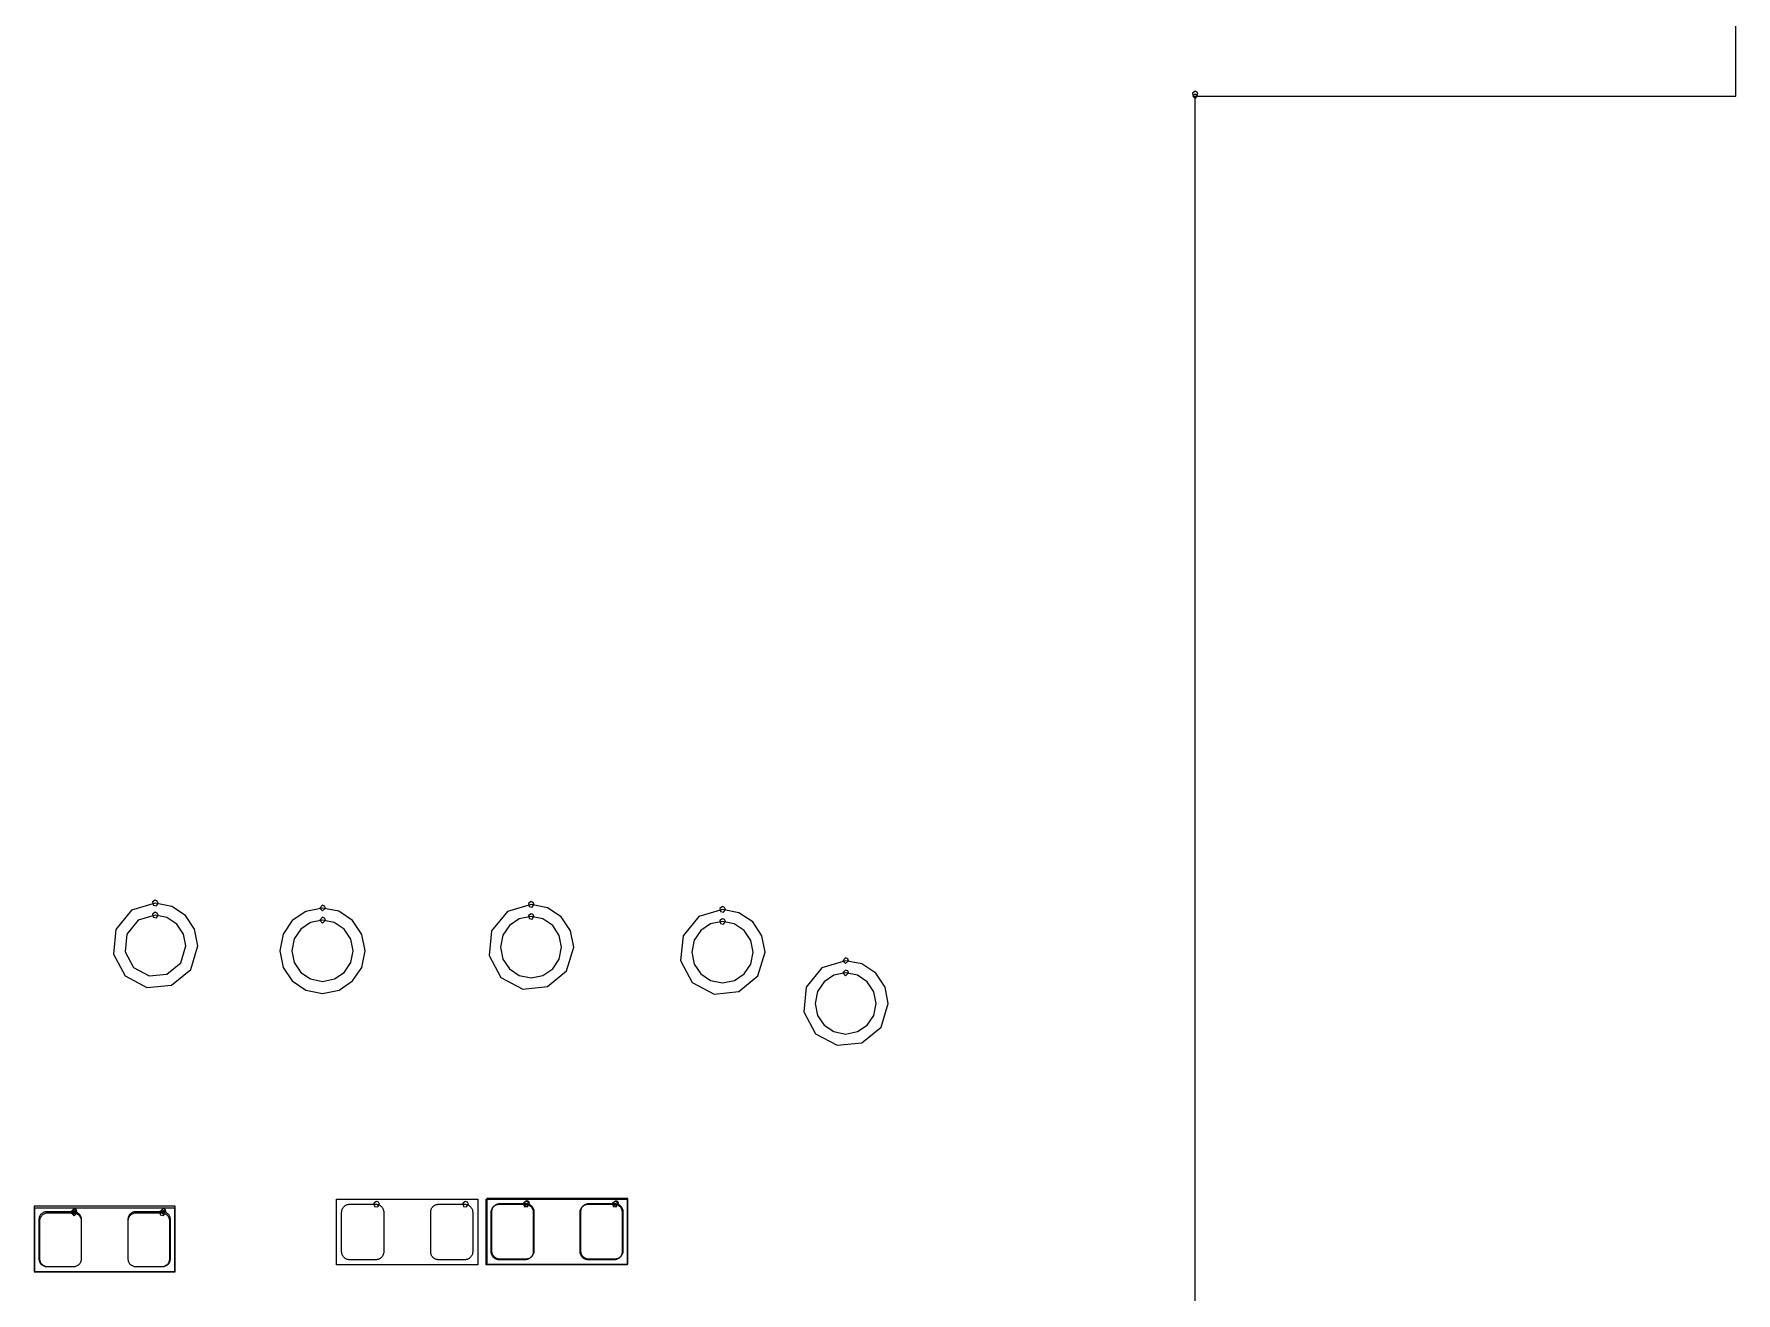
# Model space of a CAD drawing. Extents: x 114 to 258, y 8 to 198.
# Drawn here: x 196.8 to 256.5, y 57.8 to 102 of the extents above; entities that cross this region are included whole.
import ezdxf

# ---------------------------------------------------------------- set-up
doc = ezdxf.new("R2010")
doc.units = 0

msp = doc.modelspace()

# ---------------------------------------------------------------- linework, layer by layer
at = {"layer": 'Layer 1', "color": 7}
for points in [[(256.54762, 99.8091), (256.54762, 187.80994)], [(237.551214, 99.981236), (237.458826, 99.919504), (237.480503, 99.810525), (237.589482, 99.788848), (237.651214, 99.881236), (237.621925, 99.951947), (237.551214, 99.981236), (237.551214, 99.981236)], [(237.55096, 99.88276), (237.47476, 99.80656)], [(237.6043, 99.8599), (237.55096, 99.88276)], [(237.62462, 99.80656), (237.6043, 99.8599)], [(237.47476, 99.80656), (237.55096, 99.7329)], [(237.54842, 99.8091), (256.54762, 99.8091)], [(237.54842, 47.30984), (237.54842, 99.8091)], [(237.55096, 99.7329), (237.62462, 99.80656)], [(237.54842, 47.30984), (237.54842, 85.30824)], [(200.19264, 71.22902), (199.63892, 70.55592)], [(201.02576, 71.48302), (200.19264, 71.22902)], [(201.026268, 71.581242), (200.93388, 71.51951), (200.955557, 71.410531), (201.064536, 71.388854), (201.126268, 71.481242), (201.096979, 71.551953), (201.026268, 71.581242), (201.026268, 71.581242)], [(201.026268, 71.1563), (200.93388, 71.094568), (200.955557, 70.985589), (201.064536, 70.963912), (201.126268, 71.0563), (201.096979, 71.127011), (201.026268, 71.1563), (201.026268, 71.1563)], [(201.60996, 71.36364), (201.02576, 71.48302)], [(202.08494, 71.0436), (201.60996, 71.36364)], [(206.31658, 71.19092), (205.83906, 70.86834)], [(206.90078, 71.30776), (206.31658, 71.19092)], [(206.901288, 71.406236), (206.801288, 71.306236), (206.901288, 71.206236), (207.001288, 71.306236), (206.971999, 71.376947), (206.901288, 71.406236), (206.901288, 71.406236)], [(207.47482, 71.19346), (206.90078, 71.30776)], [(207.95996, 70.86834), (207.47482, 71.19346)], [(213.39302, 71.18076), (212.8393, 70.50766)], [(214.22614, 71.43222), (213.39302, 71.18076)], [(214.226394, 71.531204), (214.134006, 71.469472), (214.155683, 71.360493), (214.264662, 71.338816), (214.326394, 71.431204), (214.297105, 71.501915), (214.226394, 71.531204), (214.226394, 71.531204)], [(214.80018, 71.31792), (214.22614, 71.43222)], [(215.28532, 70.9928), (214.80018, 71.31792)], [(220.94952, 71.25696), (220.1164, 71.0055)], [(220.951298, 71.356198), (220.85891, 71.294466), (220.880587, 71.185487), (220.989566, 71.16381), (221.051298, 71.256198), (221.022009, 71.326909), (220.951298, 71.356198), (220.951298, 71.356198)], [(221.52356, 71.14266), (220.94952, 71.25696)], [(222.01124, 70.81754), (221.52356, 71.14266)], [(199.63892, 70.55592), (199.5551, 69.68978)], [(200.42886, 70.87596), (200.03262, 70.39336)], [(201.02576, 71.05884), (200.42886, 70.87596)], [(201.43724, 70.97502), (201.02576, 71.05884)], [(201.78522, 70.74388), (201.43724, 70.97502)], [(202.0189, 70.39336), (201.78522, 70.74388)], [(202.40752, 70.56608), (202.08494, 71.0436)], [(202.52436, 69.98188), (202.40752, 70.56608)], [(205.83906, 70.86834), (205.51902, 70.39082)], [(206.13878, 70.56862), (205.91018, 70.22572)], [(206.48168, 70.79722), (206.13878, 70.56862)], [(206.90078, 70.88358), (206.48168, 70.79722)], [(206.901288, 70.981294), (206.801288, 70.881294), (206.901288, 70.781294), (207.001288, 70.881294), (206.971999, 70.952005), (206.901288, 70.981294), (206.901288, 70.981294)], [(207.31226, 70.79976), (206.90078, 70.88358)], [(207.66024, 70.56862), (207.31226, 70.79976)], [(207.89392, 70.2181), (207.66024, 70.56862)], [(208.28508, 70.38066), (207.95996, 70.86834)], [(213.46414, 70.69308), (213.23554, 70.35018)], [(213.80704, 70.92422), (213.46414, 70.69308)], [(214.22614, 71.00804), (213.80704, 70.92422)], [(214.226394, 71.106262), (214.134006, 71.04453), (214.155683, 70.935551), (214.264662, 70.913874), (214.326394, 71.006262), (214.297105, 71.076973), (214.226394, 71.106262), (214.226394, 71.106262)], [(214.63762, 70.92676), (214.22614, 71.00804)], [(214.9856, 70.69308), (214.63762, 70.92676)], [(215.21928, 70.3451), (214.9856, 70.69308)], [(215.61044, 70.50766), (215.28532, 70.9928)], [(220.1164, 71.0055), (219.56522, 70.3324)], [(220.53042, 70.74896), (220.19006, 70.51782)], [(220.94952, 70.83278), (220.53042, 70.74896)], [(220.951298, 70.931256), (220.85891, 70.869524), (220.880587, 70.760545), (220.989566, 70.738868), (221.051298, 70.831256), (221.022009, 70.901967), (220.951298, 70.931256), (220.951298, 70.931256)], [(221.361, 70.7515), (220.94952, 70.83278)], [(221.70898, 70.51782), (221.361, 70.7515)], [(222.33636, 70.3324), (222.01124, 70.81754)], [(200.03262, 70.39336), (199.97166, 69.7736)], [(201.91984, 69.38498), (202.10018, 69.98188)], [(202.10018, 69.98188), (202.0189, 70.39336)], [(202.2729, 69.14876), (202.52436, 69.98188)], [(205.51902, 70.39082), (205.39964, 69.80662)], [(205.91018, 70.22572), (205.82382, 69.80662)], [(207.9752, 69.80662), (207.89392, 70.2181)], [(208.39938, 69.80662), (208.28508, 70.38066)], [(212.8393, 70.50766), (212.75294, 69.63898)], [(213.23554, 70.35018), (213.14918, 69.93362)], [(215.30056, 69.93362), (215.21928, 70.3451)], [(215.72474, 69.93362), (215.61044, 70.50766)], [(219.56522, 70.3324), (219.47886, 69.46372)], [(219.95892, 70.17492), (219.8751, 69.75836)], [(220.19006, 70.51782), (219.95892, 70.17492)], [(221.94266, 70.16984), (221.70898, 70.51782)], [(222.02394, 69.75836), (221.94266, 70.16984)], [(222.45066, 69.75836), (222.33636, 70.3324)], [(199.5551, 69.68978), (199.96404, 68.9227)], [(199.97166, 69.7736), (200.26376, 69.22242)], [(201.43724, 68.98874), (201.91984, 69.38498)], [(205.39964, 69.80662), (205.51902, 69.22496)], [(205.82382, 69.80662), (205.91018, 69.39006)], [(205.91018, 69.39006), (206.13878, 69.04716)], [(207.66024, 69.04716), (207.89138, 69.39006)], [(207.89138, 69.39006), (207.9752, 69.80662)], [(208.28254, 69.22496), (208.39938, 69.80662)], [(212.75294, 69.63898), (213.16442, 68.8719)], [(213.14918, 69.93362), (213.23554, 69.51452)], [(213.23554, 69.51452), (213.46414, 69.17162)], [(214.9856, 69.17162), (215.21674, 69.51452)], [(215.21674, 69.51452), (215.30056, 69.93362)], [(215.47328, 69.09796), (215.72474, 69.93362)], [(219.47886, 69.46372), (219.89034, 68.69664)], [(219.8751, 69.75836), (219.95892, 69.33926)], [(221.94012, 69.33926), (222.02394, 69.75836)], [(222.19666, 68.92524), (222.45066, 69.75836)], [(225.27514, 69.45864), (224.44202, 69.20464)], [(225.276156, 69.5561), (225.176156, 69.4561), (225.276156, 69.3561), (225.376156, 69.4561), (225.346867, 69.526811), (225.276156, 69.5561), (225.276156, 69.5561)], [(225.84918, 69.34434), (225.27514, 69.45864)], [(226.33686, 69.01922), (225.84918, 69.34434)], [(199.96404, 68.9227), (200.73366, 68.51122)], [(200.26376, 69.22242), (200.81494, 68.92778)], [(200.81494, 68.92778), (201.43724, 68.98874)], [(201.5998, 68.59758), (202.2729, 69.14876)], [(205.51902, 69.22496), (205.83906, 68.74744)], [(205.83906, 68.74744), (206.31658, 68.42486)], [(206.13878, 69.04716), (206.48168, 68.81602)], [(206.48168, 68.81602), (206.90078, 68.7322)], [(206.90078, 68.7322), (207.31734, 68.81602)], [(207.31734, 68.81602), (207.66024, 69.04716)], [(207.48498, 68.42486), (207.95996, 68.74744)], [(207.95996, 68.74744), (208.28254, 69.22496)], [(213.16442, 68.8719), (213.9315, 68.46042)], [(213.46414, 69.17162), (213.80704, 68.94302)], [(213.80704, 68.94302), (214.22614, 68.85666)], [(214.22614, 68.85666), (214.6427, 68.94302)], [(214.6427, 68.94302), (214.9856, 69.17162)], [(214.80018, 68.54678), (215.47328, 69.09796)], [(219.95892, 69.33926), (220.19006, 68.99636)], [(220.19006, 68.99636), (220.53042, 68.76776)], [(220.53042, 68.76776), (220.94952, 68.6814)], [(220.94952, 68.6814), (221.36862, 68.76776)], [(221.36862, 68.76776), (221.70898, 68.99636)], [(221.52356, 68.37152), (222.19666, 68.92524)], [(221.70898, 68.99636), (221.94012, 69.33926)], [(224.44202, 69.20464), (223.8883, 68.53154)], [(224.85604, 68.9481), (224.51568, 68.71696)], [(225.27514, 69.03192), (224.85604, 68.9481)], [(225.276156, 69.131158), (225.176156, 69.031158), (225.276156, 68.931158), (225.376156, 69.031158), (225.346867, 69.101869), (225.276156, 69.131158), (225.276156, 69.131158)], [(225.68662, 68.95064), (225.27514, 69.03192)], [(226.0346, 68.71696), (225.68662, 68.95064)], [(226.66198, 68.53154), (226.33686, 69.01922)], [(200.73366, 68.51122), (201.5998, 68.59758)], [(206.31658, 68.42486), (206.90078, 68.30802)], [(206.90078, 68.30802), (207.48498, 68.42486)], [(213.9315, 68.46042), (214.80018, 68.54678)], [(219.89034, 68.69664), (220.65742, 68.28516)], [(220.65742, 68.28516), (221.52356, 68.37152)], [(223.8883, 68.53154), (223.80448, 67.6654)], [(224.28454, 68.3766), (224.20072, 67.9575)], [(224.51568, 68.71696), (224.28454, 68.3766)], [(226.26828, 68.36898), (226.0346, 68.71696)], [(226.34956, 67.9575), (226.26828, 68.36898)], [(226.77374, 67.9575), (226.66198, 68.53154)], [(223.80448, 67.6654), (224.21342, 66.89578)], [(224.20072, 67.9575), (224.28454, 67.5384)], [(226.26574, 67.5384), (226.34956, 67.9575)], [(226.52228, 67.12438), (226.77374, 67.9575)], [(224.28454, 67.5384), (224.51568, 67.19804)], [(224.51568, 67.19804), (224.85604, 66.9669)], [(224.85604, 66.9669), (225.27514, 66.88308)], [(225.27514, 66.88308), (225.69424, 66.9669)], [(225.69424, 66.9669), (226.0346, 67.19804)], [(225.84918, 66.57066), (226.52228, 67.12438)], [(226.0346, 67.19804), (226.26574, 67.5384)], [(224.21342, 66.89578), (224.98304, 66.48684)], [(224.98304, 66.48684), (225.84918, 66.57066)], [(207.39354, 61.08426), (212.35416, 61.08426)], [(207.39354, 58.78556), (207.39354, 61.08426)], [(208.800192, 61.004936), (208.707804, 60.943204), (208.729481, 60.834225), (208.83846, 60.812548), (208.900192, 60.904936), (208.870903, 60.975647), (208.800192, 61.004936), (208.800192, 61.004936)], [(211.925154, 61.004936), (211.832766, 60.943204), (211.854443, 60.834225), (211.963422, 60.812548), (212.025154, 60.904936), (211.995865, 60.975647), (211.925154, 61.004936), (211.925154, 61.004936)], [(212.35416, 61.08426), (212.35416, 58.78556)], [(212.64372, 61.08426), (217.60434, 61.08426)], [(212.64372, 58.78556), (212.64372, 61.08426)], [(217.6272, 61.10966), (212.66912, 61.10966)], [(212.66912, 61.10966), (212.66912, 58.80842)], [(214.050372, 61.004936), (213.957984, 60.943204), (213.979661, 60.834225), (214.08864, 60.812548), (214.150372, 60.904936), (214.121083, 60.975647), (214.050372, 61.004936), (214.050372, 61.004936)], [(214.075264, 61.029828), (213.982876, 60.968096), (214.004553, 60.859117), (214.113532, 60.83744), (214.175264, 60.929828), (214.145975, 61.000539), (214.075264, 61.029828), (214.075264, 61.029828)], [(217.175334, 61.004936), (217.082946, 60.943204), (217.104623, 60.834225), (217.213602, 60.812548), (217.275334, 60.904936), (217.246045, 60.975647), (217.175334, 61.004936), (217.175334, 61.004936)], [(217.200226, 61.029828), (217.100226, 60.929828), (217.200226, 60.829828), (217.300226, 60.929828), (217.270937, 61.000539), (217.200226, 61.029828), (217.200226, 61.029828)], [(217.60434, 61.08426), (217.60434, 58.78556)], [(217.6272, 58.80842), (217.6272, 61.10966)], [(196.76872, 60.83534), (196.76872, 58.5341)], [(201.72934, 60.83534), (196.76872, 60.83534)], [(196.7992, 58.53918), (196.7992, 60.77946)], [(196.7992, 60.77946), (201.69886, 60.77946)], [(196.94906, 60.37814), (196.9516, 60.40608)], [(196.94906, 58.98622), (196.94906, 60.37814)], [(196.9516, 60.40608), (196.95668, 60.43402)], [(196.95668, 60.43402), (196.96176, 60.45942)], [(196.96176, 60.45942), (196.97192, 60.48482)], [(196.97192, 60.48482), (196.98208, 60.51022)], [(196.977, 60.35528), (196.97954, 60.38322)], [(196.97954, 60.38322), (196.98716, 60.40862)], [(196.98208, 60.51022), (196.99732, 60.53308)], [(196.98716, 60.40862), (196.99732, 60.43402)], [(196.99732, 60.53308), (197.01256, 60.55594)], [(196.99732, 60.43402), (197.00748, 60.45942)], [(197.00748, 60.45942), (197.02272, 60.48228)], [(197.01256, 60.55594), (197.03288, 60.57626)], [(197.02272, 60.48228), (197.03796, 60.50514)], [(197.03288, 60.57626), (197.05066, 60.59404)], [(197.03796, 60.50514), (197.05574, 60.52546)], [(197.05066, 60.59404), (197.07352, 60.60928)], [(197.05574, 60.52546), (197.07606, 60.54324)], [(197.07352, 60.60928), (197.09638, 60.62452)], [(197.07606, 60.54324), (197.09892, 60.56102)], [(197.09638, 60.62452), (197.12178, 60.63722)], [(197.09892, 60.56102), (197.12178, 60.57372)], [(197.12178, 60.63722), (197.14718, 60.64484)], [(197.12178, 60.57372), (197.14718, 60.58642)], [(197.14718, 60.64484), (197.17512, 60.65246)], [(197.14718, 60.58642), (197.17258, 60.59658)], [(197.17258, 60.59658), (197.20052, 60.60166)], [(197.17512, 60.65246), (197.20052, 60.655)], [(197.20052, 60.655), (197.22846, 60.65754)], [(197.20052, 60.60166), (197.22592, 60.60674)], [(197.22592, 60.60674), (197.25386, 60.60674)], [(197.22846, 60.65754), (198.14794, 60.65754)], [(197.25386, 60.60674), (198.1454, 60.60674)], [(198.174864, 60.704962), (198.074864, 60.604962), (198.174864, 60.504962), (198.274864, 60.604962), (198.245575, 60.675673), (198.174864, 60.704962), (198.174864, 60.704962)], [(198.175372, 60.755), (198.075372, 60.655), (198.175372, 60.555), (198.275372, 60.655), (198.246083, 60.725711), (198.175372, 60.755), (198.175372, 60.755)], [(198.1454, 60.60674), (198.17334, 60.60674)], [(198.14794, 60.65754), (198.17334, 60.655)], [(198.17334, 60.655), (198.20128, 60.65246)], [(198.17334, 60.60674), (198.20128, 60.60166)], [(198.20128, 60.65246), (198.22668, 60.64484)], [(198.20128, 60.60166), (198.22668, 60.59658)], [(198.22668, 60.64484), (198.25208, 60.63722)], [(198.22668, 60.59658), (198.25208, 60.58642)], [(198.25208, 60.63722), (198.27748, 60.62452)], [(198.25208, 60.58642), (198.27748, 60.57372)], [(198.27748, 60.62452), (198.30034, 60.60928)], [(198.27748, 60.57372), (198.30034, 60.56102)], [(198.30034, 60.60928), (198.3232, 60.59404)], [(198.30034, 60.56102), (198.3232, 60.54324)], [(198.3232, 60.59404), (198.34352, 60.57626)], [(198.3232, 60.54324), (198.34352, 60.52546)], [(198.34352, 60.57626), (198.3613, 60.55594)], [(198.34352, 60.52546), (198.3613, 60.50514)], [(198.3613, 60.55594), (198.37908, 60.53308)], [(198.3613, 60.50514), (198.37908, 60.48228)], [(198.37908, 60.53308), (198.39178, 60.51022)], [(198.37908, 60.48228), (198.39178, 60.45942)], [(198.39178, 60.51022), (198.40448, 60.48482)], [(198.39178, 60.45942), (198.40448, 60.43402)], [(198.40448, 60.48482), (198.4121, 60.45942)], [(198.40448, 60.43402), (198.4121, 60.40862)], [(198.4121, 60.45942), (198.41972, 60.43402)], [(198.4121, 60.40862), (198.41972, 60.38322)], [(198.41972, 60.43402), (198.4248, 60.40608)], [(198.41972, 60.38322), (198.4248, 60.35528)], [(198.4248, 60.40608), (198.4248, 60.37814)], [(198.4248, 60.37814), (198.4248, 58.98622)], [(200.0758, 60.40608), (200.08088, 60.43402)], [(200.0758, 60.37814), (200.0758, 60.40608)], [(200.0758, 60.35528), (200.08088, 60.38322)], [(200.0758, 58.98622), (200.0758, 60.37814)], [(200.08088, 60.43402), (200.08596, 60.45942)], [(200.08088, 60.38322), (200.08596, 60.40862)], [(200.08596, 60.45942), (200.09612, 60.48482)], [(200.08596, 60.40862), (200.09612, 60.43402)], [(200.09612, 60.48482), (200.10882, 60.51022)], [(200.09612, 60.43402), (200.10882, 60.45942)], [(200.10882, 60.51022), (200.12152, 60.53308)], [(200.10882, 60.45942), (200.12152, 60.48228)], [(200.12152, 60.53308), (200.1393, 60.55594)], [(200.12152, 60.48228), (200.1393, 60.50514)], [(200.1393, 60.55594), (200.15708, 60.57626)], [(200.1393, 60.50514), (200.15708, 60.52546)], [(200.15708, 60.57626), (200.1774, 60.59404)], [(200.15708, 60.52546), (200.1774, 60.54324)], [(200.1774, 60.59404), (200.19772, 60.60928)], [(200.1774, 60.54324), (200.20026, 60.56102)], [(200.19772, 60.60928), (200.22312, 60.62452)], [(200.20026, 60.56102), (200.22312, 60.57372)], [(200.22312, 60.62452), (200.24598, 60.63722)], [(200.22312, 60.57372), (200.24852, 60.58642)], [(200.24598, 60.63722), (200.27138, 60.64484)], [(200.24852, 60.58642), (200.27392, 60.59658)], [(200.27138, 60.64484), (200.29932, 60.65246)], [(200.27392, 60.59658), (200.29932, 60.60166)], [(200.29932, 60.65246), (200.32726, 60.655)], [(200.29932, 60.60166), (200.32726, 60.60674)], [(200.32726, 60.655), (200.35266, 60.65754)], [(200.32726, 60.60674), (200.3552, 60.60674)], [(200.35266, 60.65754), (201.27214, 60.65754)], [(200.3552, 60.60674), (201.24674, 60.60674)], [(201.27468, 60.704962), (201.182292, 60.64323), (201.203969, 60.534251), (201.312948, 60.512574), (201.37468, 60.604962), (201.345391, 60.675673), (201.27468, 60.704962), (201.27468, 60.704962)], [(201.300334, 60.755), (201.200334, 60.655), (201.300334, 60.555), (201.400334, 60.655), (201.371045, 60.725711), (201.300334, 60.755), (201.300334, 60.755)], [(201.24674, 60.60674), (201.27468, 60.60674)], [(201.27214, 60.65754), (201.30008, 60.655)], [(201.27468, 60.60674), (201.30008, 60.60166)], [(201.30008, 60.655), (201.32548, 60.65246)], [(201.30008, 60.60166), (201.32802, 60.59658)], [(201.32548, 60.65246), (201.35342, 60.64484)], [(201.32802, 60.59658), (201.35342, 60.58642)], [(201.35342, 60.64484), (201.37882, 60.63722)], [(201.35342, 60.58642), (201.37882, 60.57372)], [(201.37882, 60.63722), (201.40422, 60.62452)], [(201.37882, 60.57372), (201.40168, 60.56102)], [(201.40168, 60.56102), (201.422, 60.54324)], [(201.40422, 60.62452), (201.42708, 60.60928)], [(201.422, 60.54324), (201.44232, 60.52546)], [(201.42708, 60.60928), (201.4474, 60.59404)], [(201.44232, 60.52546), (201.46264, 60.50514)], [(201.4474, 60.59404), (201.46772, 60.57626)], [(201.46264, 60.50514), (201.47788, 60.48228)], [(201.46772, 60.57626), (201.48804, 60.55594)], [(201.47788, 60.48228), (201.49312, 60.45942)], [(201.48804, 60.55594), (201.50328, 60.53308)], [(201.49312, 60.45942), (201.50328, 60.43402)], [(201.50328, 60.53308), (201.51852, 60.51022)], [(201.50328, 60.43402), (201.51344, 60.40862)], [(201.51344, 60.40862), (201.51852, 60.38322)], [(201.51852, 60.51022), (201.52868, 60.48482)], [(201.51852, 60.38322), (201.5236, 60.35528)], [(201.52868, 60.48482), (201.53884, 60.45942)], [(201.53884, 60.45942), (201.54392, 60.43402)], [(201.54392, 60.43402), (201.549, 60.40608)], [(201.549, 60.40608), (201.549, 60.37814)], [(201.549, 60.37814), (201.549, 58.98622)], [(201.69886, 60.77946), (201.69886, 58.53918)], [(201.72934, 58.5341), (201.72934, 60.83534)], [(207.57388, 60.6296), (207.57642, 60.65754)], [(207.57388, 59.23514), (207.57388, 60.6296)], [(207.57642, 60.65754), (207.5815, 60.68294)], [(207.5815, 60.68294), (207.58658, 60.71088)], [(207.58658, 60.71088), (207.59674, 60.73628)], [(207.59674, 60.73628), (207.6069, 60.75914)], [(207.6069, 60.75914), (207.62214, 60.78454)], [(207.62214, 60.78454), (207.63738, 60.80486)], [(207.63738, 60.80486), (207.6577, 60.82518)], [(207.6577, 60.82518), (207.67802, 60.8455)], [(207.67802, 60.8455), (207.69834, 60.86074)], [(207.69834, 60.86074), (207.7212, 60.87344)], [(207.7212, 60.87344), (207.7466, 60.88614)], [(207.7466, 60.88614), (207.772, 60.8963)], [(207.772, 60.8963), (207.79994, 60.90138)], [(207.79994, 60.90138), (207.82534, 60.90646)], [(207.82534, 60.90646), (207.85328, 60.90646)], [(207.85328, 60.90646), (208.77276, 60.90646)], [(208.77276, 60.90646), (208.79816, 60.90646)], [(208.79816, 60.90646), (208.8261, 60.90138)], [(208.8261, 60.90138), (208.8515, 60.8963)], [(208.8515, 60.8963), (208.87944, 60.88614)], [(208.87944, 60.88614), (208.9023, 60.87344)], [(208.9023, 60.87344), (208.9277, 60.86074)], [(208.9277, 60.86074), (208.94802, 60.8455)], [(208.94802, 60.8455), (208.96834, 60.82518)], [(208.96834, 60.82518), (208.98612, 60.80486)], [(208.98612, 60.80486), (209.0039, 60.78454)], [(209.0039, 60.78454), (209.0166, 60.75914)], [(209.0166, 60.75914), (209.0293, 60.73628)], [(209.0293, 60.73628), (209.03692, 60.71088)], [(209.03692, 60.71088), (209.04454, 60.68294)], [(209.04454, 60.68294), (209.04962, 60.65754)], [(209.04962, 60.65754), (209.04962, 60.6296)], [(209.04962, 60.6296), (209.04962, 59.23514)], [(210.70062, 60.65754), (210.7057, 60.68294)], [(210.70062, 60.6296), (210.70062, 60.65754)], [(210.70062, 59.23514), (210.70062, 60.6296)], [(210.7057, 60.68294), (210.71332, 60.71088)], [(210.71332, 60.71088), (210.72094, 60.73628)], [(210.72094, 60.73628), (210.73364, 60.75914)], [(210.73364, 60.75914), (210.74634, 60.78454)], [(210.74634, 60.78454), (210.76412, 60.80486)], [(210.76412, 60.80486), (210.7819, 60.82518)], [(210.7819, 60.82518), (210.80222, 60.8455)], [(210.80222, 60.8455), (210.82508, 60.86074)], [(210.82508, 60.86074), (210.84794, 60.87344)], [(210.84794, 60.87344), (210.8708, 60.88614)], [(210.8708, 60.88614), (210.89874, 60.8963)], [(210.89874, 60.8963), (210.92414, 60.90138)], [(210.92414, 60.90138), (210.95208, 60.90646)], [(210.95208, 60.90646), (210.97748, 60.90646)], [(210.97748, 60.90646), (211.89696, 60.90646)], [(211.89696, 60.90646), (211.9249, 60.90646)], [(211.9249, 60.90646), (211.9503, 60.90138)], [(211.9503, 60.90138), (211.97824, 60.8963)], [(211.97824, 60.8963), (212.00364, 60.88614)], [(212.00364, 60.88614), (212.02904, 60.87344)], [(212.02904, 60.87344), (212.0519, 60.86074)], [(212.0519, 60.86074), (212.07222, 60.8455)], [(212.07222, 60.8455), (212.09254, 60.82518)], [(212.09254, 60.82518), (212.11286, 60.80486)], [(212.11286, 60.80486), (212.1281, 60.78454)], [(212.1281, 60.78454), (212.14334, 60.75914)], [(212.14334, 60.75914), (212.1535, 60.73628)], [(212.1535, 60.73628), (212.16366, 60.71088)], [(212.16366, 60.71088), (212.16874, 60.68294)], [(212.16874, 60.68294), (212.17382, 60.65754)], [(212.17382, 60.65754), (212.17636, 60.6296)], [(212.17636, 60.6296), (212.17636, 59.23514)], [(212.82406, 60.6296), (212.8266, 60.65754)], [(212.82406, 59.23514), (212.82406, 60.6296)], [(212.8266, 60.65754), (212.83168, 60.68294)], [(212.83168, 60.68294), (212.83676, 60.71088)], [(212.83676, 60.71088), (212.84692, 60.73628)], [(212.84692, 60.73628), (212.85708, 60.75914)], [(212.84946, 60.655), (212.852, 60.6804)], [(212.84946, 59.26054), (212.84946, 60.655)], [(212.852, 60.6804), (212.85454, 60.70834)], [(212.85454, 60.70834), (212.86216, 60.73374)], [(212.85708, 60.75914), (212.87232, 60.78454)], [(212.86216, 60.73374), (212.87232, 60.76168)], [(212.87232, 60.78454), (212.88756, 60.80486)], [(212.87232, 60.76168), (212.88248, 60.78454)], [(212.88248, 60.78454), (212.89772, 60.80994)], [(212.88756, 60.80486), (212.90788, 60.82518)], [(212.89772, 60.80994), (212.91296, 60.83026)], [(212.90788, 60.82518), (212.92566, 60.8455)], [(212.91296, 60.83026), (212.93074, 60.85058)], [(212.92566, 60.8455), (212.94852, 60.86074)], [(212.93074, 60.85058), (212.95106, 60.86836)], [(212.94852, 60.86074), (212.97138, 60.87344)], [(212.95106, 60.86836), (212.97392, 60.88614)], [(212.97138, 60.87344), (212.99678, 60.88614)], [(212.97392, 60.88614), (212.99678, 60.89884)], [(212.99678, 60.89884), (213.02218, 60.91154)], [(212.99678, 60.88614), (213.02218, 60.8963)], [(213.02218, 60.91154), (213.04758, 60.91916)], [(213.02218, 60.8963), (213.05012, 60.90138)], [(213.04758, 60.91916), (213.07298, 60.92678)], [(213.05012, 60.90138), (213.07552, 60.90646)], [(213.07298, 60.92678), (213.10092, 60.93186)], [(213.07552, 60.90646), (213.10346, 60.90646)], [(213.10092, 60.93186), (213.12886, 60.93186)], [(213.10346, 60.90646), (214.02294, 60.90646)], [(213.12886, 60.93186), (214.0458, 60.93186)], [(214.02294, 60.90646), (214.04834, 60.90646)], [(214.0458, 60.93186), (214.07374, 60.93186)], [(214.04834, 60.90646), (214.07628, 60.90138)], [(214.07374, 60.93186), (214.10168, 60.92678)], [(214.07628, 60.90138), (214.10168, 60.8963)], [(214.10168, 60.92678), (214.12708, 60.91916)], [(214.10168, 60.8963), (214.12708, 60.88614)], [(214.12708, 60.91916), (214.15248, 60.91154)], [(214.12708, 60.88614), (214.15248, 60.87344)], [(214.15248, 60.91154), (214.17788, 60.89884)], [(214.15248, 60.87344), (214.17534, 60.86074)], [(214.17534, 60.86074), (214.1982, 60.8455)], [(214.17788, 60.89884), (214.20074, 60.88614)], [(214.1982, 60.8455), (214.21852, 60.82518)], [(214.20074, 60.88614), (214.2236, 60.86836)], [(214.21852, 60.82518), (214.2363, 60.80486)], [(214.2236, 60.86836), (214.24392, 60.85058)], [(214.2363, 60.80486), (214.25408, 60.78454)], [(214.24392, 60.85058), (214.2617, 60.83026)], [(214.25408, 60.78454), (214.26678, 60.75914)], [(214.2617, 60.83026), (214.27948, 60.80994)], [(214.26678, 60.75914), (214.27948, 60.73628)], [(214.27948, 60.80994), (214.29218, 60.78454)], [(214.27948, 60.73628), (214.2871, 60.71088)], [(214.2871, 60.71088), (214.29472, 60.68294)], [(214.29218, 60.78454), (214.30488, 60.76168)], [(214.29472, 60.68294), (214.2998, 60.65754)], [(214.2998, 60.65754), (214.2998, 60.6296)], [(214.2998, 60.6296), (214.2998, 59.23514)], [(214.30488, 60.76168), (214.3125, 60.73374)], [(214.3125, 60.73374), (214.32012, 60.70834)], [(214.32012, 60.70834), (214.32266, 60.6804)], [(214.32266, 60.6804), (214.3252, 60.655)], [(214.3252, 60.655), (214.3252, 59.26054)], [(215.9508, 60.65754), (215.95588, 60.68294)], [(215.9508, 60.6296), (215.9508, 60.65754)], [(215.9508, 59.23514), (215.9508, 60.6296)], [(215.95588, 60.68294), (215.96096, 60.71088)], [(215.96096, 60.71088), (215.97112, 60.73628)], [(215.97112, 60.73628), (215.98382, 60.75914)], [(215.9762, 60.6804), (215.98128, 60.70834)], [(215.9762, 60.655), (215.9762, 60.6804)], [(215.9762, 59.26054), (215.9762, 60.655)], [(215.98128, 60.70834), (215.98636, 60.73374)], [(215.98382, 60.75914), (215.99652, 60.78454)], [(215.98636, 60.73374), (215.99652, 60.76168)], [(215.99652, 60.78454), (216.0143, 60.80486)], [(215.99652, 60.76168), (216.00922, 60.78454)], [(216.00922, 60.78454), (216.02192, 60.80994)], [(216.0143, 60.80486), (216.03208, 60.82518)], [(216.02192, 60.80994), (216.03716, 60.83026)], [(216.03208, 60.82518), (216.0524, 60.8455)], [(216.03716, 60.83026), (216.05748, 60.85058)], [(216.0524, 60.8455), (216.07272, 60.86074)], [(216.05748, 60.85058), (216.0778, 60.86836)], [(216.07272, 60.86074), (216.09812, 60.87344)], [(216.0778, 60.86836), (216.09812, 60.88614)], [(216.09812, 60.88614), (216.12098, 60.89884)], [(216.09812, 60.87344), (216.12098, 60.88614)], [(216.12098, 60.89884), (216.14638, 60.91154)], [(216.12098, 60.88614), (216.14638, 60.8963)], [(216.14638, 60.91154), (216.17178, 60.91916)], [(216.14638, 60.8963), (216.17432, 60.90138)], [(216.17178, 60.91916), (216.19972, 60.92678)], [(216.17432, 60.90138), (216.20226, 60.90646)], [(216.19972, 60.92678), (216.22512, 60.93186)], [(216.20226, 60.90646), (216.22766, 60.90646)], [(216.22512, 60.93186), (216.25306, 60.93186)], [(216.22766, 60.90646), (217.14714, 60.90646)], [(216.25306, 60.93186), (217.17254, 60.93186)], [(217.14714, 60.90646), (217.17508, 60.90646)], [(217.17254, 60.93186), (217.19794, 60.93186)], [(217.17508, 60.90646), (217.20048, 60.90138)], [(217.19794, 60.93186), (217.22588, 60.92678)], [(217.20048, 60.90138), (217.22842, 60.8963)], [(217.22588, 60.92678), (217.25382, 60.91916)], [(217.22842, 60.8963), (217.25382, 60.88614)], [(217.25382, 60.91916), (217.27922, 60.91154)], [(217.25382, 60.88614), (217.27922, 60.87344)], [(217.27922, 60.91154), (217.30208, 60.89884)], [(217.27922, 60.87344), (217.30208, 60.86074)], [(217.30208, 60.89884), (217.32748, 60.88614)], [(217.30208, 60.86074), (217.3224, 60.8455)], [(217.3224, 60.8455), (217.34272, 60.82518)], [(217.32748, 60.88614), (217.3478, 60.86836)], [(217.34272, 60.82518), (217.36304, 60.80486)], [(217.3478, 60.86836), (217.36812, 60.85058)], [(217.36304, 60.80486), (217.37828, 60.78454)], [(217.36812, 60.85058), (217.3859, 60.83026)], [(217.37828, 60.78454), (217.39352, 60.75914)], [(217.3859, 60.83026), (217.40368, 60.80994)], [(217.39352, 60.75914), (217.40368, 60.73628)], [(217.40368, 60.80994), (217.41638, 60.78454)], [(217.40368, 60.73628), (217.41384, 60.71088)], [(217.41384, 60.71088), (217.41892, 60.68294)], [(217.41638, 60.78454), (217.42908, 60.76168)], [(217.41892, 60.68294), (217.424, 60.65754)], [(217.424, 60.65754), (217.424, 60.6296)], [(217.424, 60.6296), (217.424, 59.23514)], [(217.42908, 60.76168), (217.43924, 60.73374)], [(217.43924, 60.73374), (217.44432, 60.70834)], [(217.44432, 60.70834), (217.4494, 60.6804)], [(217.4494, 60.6804), (217.4494, 60.655)], [(217.4494, 60.655), (217.4494, 59.26054)], [(196.97446, 60.32734), (196.977, 60.35528)], [(196.97446, 58.98622), (196.97446, 60.32734)], [(198.4248, 60.35528), (198.4248, 60.32734)], [(198.4248, 60.32734), (198.4248, 58.98622)], [(200.0758, 60.32734), (200.0758, 60.35528)], [(200.0758, 58.98622), (200.0758, 60.32734)], [(201.5236, 60.35528), (201.52614, 60.32734)], [(201.52614, 60.32734), (201.52614, 58.98622)], [(207.57642, 59.2072), (207.57388, 59.23514)], [(207.5815, 59.1818), (207.57642, 59.2072)], [(207.58658, 59.15386), (207.5815, 59.1818)], [(209.04454, 59.1818), (209.03692, 59.15386)], [(209.04962, 59.2072), (209.04454, 59.1818)], [(209.04962, 59.23514), (209.04962, 59.2072)], [(210.70062, 59.2072), (210.70062, 59.23514)], [(210.7057, 59.1818), (210.70062, 59.2072)], [(210.71332, 59.15386), (210.7057, 59.1818)], [(212.16874, 59.1818), (212.16366, 59.15386)], [(212.17382, 59.2072), (212.16874, 59.1818)], [(212.17636, 59.23514), (212.17382, 59.2072)], [(212.8266, 59.2072), (212.82406, 59.23514)], [(212.83168, 59.1818), (212.8266, 59.2072)], [(212.83676, 59.15386), (212.83168, 59.1818)], [(212.852, 59.2326), (212.84946, 59.26054)], [(212.85454, 59.2072), (212.852, 59.2326)], [(212.86216, 59.17926), (212.85454, 59.2072)], [(214.29472, 59.1818), (214.2871, 59.15386)], [(214.2998, 59.2072), (214.29472, 59.1818)], [(214.2998, 59.23514), (214.2998, 59.2072)], [(214.32012, 59.2072), (214.3125, 59.17926)], [(214.32266, 59.2326), (214.32012, 59.2072)], [(214.3252, 59.26054), (214.32266, 59.2326)], [(215.9508, 59.2072), (215.9508, 59.23514)], [(215.95588, 59.1818), (215.9508, 59.2072)], [(215.96096, 59.15386), (215.95588, 59.1818)], [(215.9762, 59.2326), (215.9762, 59.26054)], [(215.98128, 59.2072), (215.9762, 59.2326)], [(215.98636, 59.17926), (215.98128, 59.2072)], [(217.41892, 59.1818), (217.41384, 59.15386)], [(217.424, 59.2072), (217.41892, 59.1818)], [(217.424, 59.23514), (217.424, 59.2072)], [(217.44432, 59.2072), (217.43924, 59.17926)], [(217.4494, 59.2326), (217.44432, 59.2072)], [(217.4494, 59.26054), (217.4494, 59.2326)], [(196.9516, 58.95828), (196.94906, 58.98622)], [(196.95668, 58.93034), (196.9516, 58.95828)], [(196.96176, 58.90494), (196.95668, 58.93034)], [(196.97192, 58.87954), (196.96176, 58.90494)], [(196.98208, 58.85414), (196.97192, 58.87954)], [(196.977, 58.95828), (196.97446, 58.98622)], [(196.97954, 58.93288), (196.977, 58.95828)], [(196.98716, 58.90494), (196.97954, 58.93288)], [(196.99732, 58.83128), (196.98208, 58.85414)], [(196.99732, 58.87954), (196.98716, 58.90494)], [(197.00748, 58.85414), (196.99732, 58.87954)], [(197.01256, 58.80842), (196.99732, 58.83128)], [(197.02272, 58.83128), (197.00748, 58.85414)], [(197.03288, 58.7881), (197.01256, 58.80842)], [(197.03796, 58.80842), (197.02272, 58.83128)], [(197.05066, 58.77032), (197.03288, 58.7881)], [(197.05574, 58.7881), (197.03796, 58.80842)], [(197.07352, 58.75508), (197.05066, 58.77032)], [(197.07606, 58.77032), (197.05574, 58.7881)], [(197.09638, 58.73984), (197.07352, 58.75508)], [(197.09892, 58.75508), (197.07606, 58.77032)], [(197.12178, 58.72968), (197.09638, 58.73984)], [(197.12178, 58.73984), (197.09892, 58.75508)], [(197.14718, 58.72968), (197.12178, 58.73984)], [(197.14718, 58.71952), (197.12178, 58.72968)], [(197.17258, 58.71952), (197.14718, 58.72968)], [(197.17512, 58.7119), (197.14718, 58.71952)], [(197.20052, 58.7119), (197.17258, 58.71952)], [(197.20052, 58.70936), (197.17512, 58.7119)], [(197.22592, 58.70936), (197.20052, 58.7119)], [(197.22846, 58.70682), (197.20052, 58.70936)], [(197.25386, 58.70682), (197.22592, 58.70936)], [(198.14794, 58.70682), (197.22846, 58.70682)], [(198.1454, 58.70682), (197.25386, 58.70682)], [(198.17334, 58.70936), (198.1454, 58.70682)], [(198.17334, 58.70936), (198.14794, 58.70682)], [(198.20128, 58.7119), (198.17334, 58.70936)], [(198.20128, 58.7119), (198.17334, 58.70936)], [(198.22668, 58.71952), (198.20128, 58.7119)], [(198.22668, 58.71952), (198.20128, 58.7119)], [(198.25208, 58.72968), (198.22668, 58.71952)], [(198.25208, 58.72968), (198.22668, 58.71952)], [(198.27748, 58.73984), (198.25208, 58.72968)], [(198.27748, 58.73984), (198.25208, 58.72968)], [(198.30034, 58.75508), (198.27748, 58.73984)], [(198.30034, 58.75508), (198.27748, 58.73984)], [(198.3232, 58.77032), (198.30034, 58.75508)], [(198.3232, 58.77032), (198.30034, 58.75508)], [(198.34352, 58.7881), (198.3232, 58.77032)], [(198.34352, 58.7881), (198.3232, 58.77032)], [(198.3613, 58.80842), (198.34352, 58.7881)], [(198.3613, 58.80842), (198.34352, 58.7881)], [(198.37908, 58.83128), (198.3613, 58.80842)], [(198.37908, 58.83128), (198.3613, 58.80842)], [(198.39178, 58.85414), (198.37908, 58.83128)], [(198.39178, 58.85414), (198.37908, 58.83128)], [(198.40448, 58.87954), (198.39178, 58.85414)], [(198.40448, 58.87954), (198.39178, 58.85414)], [(198.4121, 58.90494), (198.40448, 58.87954)], [(198.4121, 58.90494), (198.40448, 58.87954)], [(198.41972, 58.93288), (198.4121, 58.90494)], [(198.41972, 58.93034), (198.4121, 58.90494)], [(198.4248, 58.95828), (198.41972, 58.93034)], [(198.4248, 58.95828), (198.41972, 58.93288)], [(198.4248, 58.98622), (198.4248, 58.95828)], [(198.4248, 58.98622), (198.4248, 58.95828)], [(200.0758, 58.95828), (200.0758, 58.98622)], [(200.0758, 58.95828), (200.0758, 58.98622)], [(200.08088, 58.93288), (200.0758, 58.95828)], [(200.08088, 58.93034), (200.0758, 58.95828)], [(200.08596, 58.90494), (200.08088, 58.93288)], [(200.08596, 58.90494), (200.08088, 58.93034)], [(200.09612, 58.87954), (200.08596, 58.90494)], [(200.09612, 58.87954), (200.08596, 58.90494)], [(200.10882, 58.85414), (200.09612, 58.87954)], [(200.10882, 58.85414), (200.09612, 58.87954)], [(200.12152, 58.83128), (200.10882, 58.85414)], [(200.12152, 58.83128), (200.10882, 58.85414)], [(200.1393, 58.80842), (200.12152, 58.83128)], [(200.1393, 58.80842), (200.12152, 58.83128)], [(200.15708, 58.7881), (200.1393, 58.80842)], [(200.15708, 58.7881), (200.1393, 58.80842)], [(200.1774, 58.77032), (200.15708, 58.7881)], [(200.1774, 58.77032), (200.15708, 58.7881)], [(200.19772, 58.75508), (200.1774, 58.77032)], [(200.20026, 58.75508), (200.1774, 58.77032)], [(200.22312, 58.73984), (200.19772, 58.75508)], [(200.22312, 58.73984), (200.20026, 58.75508)], [(200.24598, 58.72968), (200.22312, 58.73984)], [(200.24852, 58.72968), (200.22312, 58.73984)], [(200.27138, 58.71952), (200.24598, 58.72968)], [(200.27392, 58.71952), (200.24852, 58.72968)], [(200.29932, 58.7119), (200.27138, 58.71952)], [(200.29932, 58.7119), (200.27392, 58.71952)], [(200.32726, 58.70936), (200.29932, 58.7119)], [(200.32726, 58.70936), (200.29932, 58.7119)], [(200.35266, 58.70682), (200.32726, 58.70936)], [(200.3552, 58.70682), (200.32726, 58.70936)], [(201.27214, 58.70682), (200.35266, 58.70682)], [(201.24674, 58.70682), (200.3552, 58.70682)], [(201.27468, 58.70936), (201.24674, 58.70682)], [(201.30008, 58.70936), (201.27214, 58.70682)], [(201.30008, 58.7119), (201.27468, 58.70936)], [(201.32802, 58.71952), (201.30008, 58.7119)], [(201.32548, 58.7119), (201.30008, 58.70936)], [(201.35342, 58.71952), (201.32548, 58.7119)], [(201.35342, 58.72968), (201.32802, 58.71952)], [(201.37882, 58.73984), (201.35342, 58.72968)], [(201.37882, 58.72968), (201.35342, 58.71952)], [(201.40168, 58.75508), (201.37882, 58.73984)], [(201.40422, 58.73984), (201.37882, 58.72968)], [(201.422, 58.77032), (201.40168, 58.75508)], [(201.42708, 58.75508), (201.40422, 58.73984)], [(201.44232, 58.7881), (201.422, 58.77032)], [(201.4474, 58.77032), (201.42708, 58.75508)], [(201.46264, 58.80842), (201.44232, 58.7881)], [(201.46772, 58.7881), (201.4474, 58.77032)], [(201.47788, 58.83128), (201.46264, 58.80842)], [(201.48804, 58.80842), (201.46772, 58.7881)], [(201.49312, 58.85414), (201.47788, 58.83128)], [(201.50328, 58.83128), (201.48804, 58.80842)], [(201.50328, 58.87954), (201.49312, 58.85414)], [(201.51344, 58.90494), (201.50328, 58.87954)], [(201.51852, 58.85414), (201.50328, 58.83128)], [(201.51852, 58.93288), (201.51344, 58.90494)], [(201.5236, 58.95828), (201.51852, 58.93288)], [(201.52868, 58.87954), (201.51852, 58.85414)], [(201.52614, 58.98622), (201.5236, 58.95828)], [(201.53884, 58.90494), (201.52868, 58.87954)], [(201.54392, 58.93034), (201.53884, 58.90494)], [(201.549, 58.95828), (201.54392, 58.93034)], [(201.549, 58.98622), (201.549, 58.95828)], [(212.35416, 58.78556), (207.39354, 58.78556)], [(207.59674, 59.12846), (207.58658, 59.15386)], [(207.6069, 59.1056), (207.59674, 59.12846)], [(207.62214, 59.0802), (207.6069, 59.1056)], [(207.63738, 59.05988), (207.62214, 59.0802)], [(207.6577, 59.03956), (207.63738, 59.05988)], [(207.67802, 59.02178), (207.6577, 59.03956)], [(207.69834, 59.004), (207.67802, 59.02178)], [(207.7212, 58.9913), (207.69834, 59.004)], [(207.7466, 58.9786), (207.7212, 58.9913)], [(207.772, 58.96844), (207.7466, 58.9786)], [(207.79994, 58.96336), (207.772, 58.96844)], [(207.82534, 58.95828), (207.79994, 58.96336)], [(207.85328, 58.95828), (207.82534, 58.95828)], [(208.77276, 58.95828), (207.85328, 58.95828)], [(208.79816, 58.95828), (208.77276, 58.95828)], [(208.8261, 58.96336), (208.79816, 58.95828)], [(208.8515, 58.96844), (208.8261, 58.96336)], [(208.87944, 58.9786), (208.8515, 58.96844)], [(208.9023, 58.9913), (208.87944, 58.9786)], [(208.9277, 59.004), (208.9023, 58.9913)], [(208.94802, 59.02178), (208.9277, 59.004)], [(208.96834, 59.03956), (208.94802, 59.02178)], [(208.98612, 59.05988), (208.96834, 59.03956)], [(209.0039, 59.0802), (208.98612, 59.05988)], [(209.0166, 59.1056), (209.0039, 59.0802)], [(209.0293, 59.12846), (209.0166, 59.1056)], [(209.03692, 59.15386), (209.0293, 59.12846)], [(210.72094, 59.12846), (210.71332, 59.15386)], [(210.73364, 59.1056), (210.72094, 59.12846)], [(210.74634, 59.0802), (210.73364, 59.1056)], [(210.76412, 59.05988), (210.74634, 59.0802)], [(210.7819, 59.03956), (210.76412, 59.05988)], [(210.80222, 59.02178), (210.7819, 59.03956)], [(210.82508, 59.004), (210.80222, 59.02178)], [(210.84794, 58.9913), (210.82508, 59.004)], [(210.8708, 58.9786), (210.84794, 58.9913)], [(210.89874, 58.96844), (210.8708, 58.9786)], [(210.92414, 58.96336), (210.89874, 58.96844)], [(210.95208, 58.95828), (210.92414, 58.96336)], [(210.97748, 58.95828), (210.95208, 58.95828)], [(211.89696, 58.95828), (210.97748, 58.95828)], [(211.9249, 58.95828), (211.89696, 58.95828)], [(211.9503, 58.96336), (211.9249, 58.95828)], [(211.97824, 58.96844), (211.9503, 58.96336)], [(212.00364, 58.9786), (211.97824, 58.96844)], [(212.02904, 58.9913), (212.00364, 58.9786)], [(212.0519, 59.004), (212.02904, 58.9913)], [(212.07222, 59.02178), (212.0519, 59.004)], [(212.09254, 59.03956), (212.07222, 59.02178)], [(212.11286, 59.05988), (212.09254, 59.03956)], [(212.1281, 59.0802), (212.11286, 59.05988)], [(212.14334, 59.1056), (212.1281, 59.0802)], [(212.1535, 59.12846), (212.14334, 59.1056)], [(212.16366, 59.15386), (212.1535, 59.12846)], [(217.60434, 58.78556), (212.64372, 58.78556)], [(212.66912, 58.80842), (217.6272, 58.80842)], [(212.84692, 59.12846), (212.83676, 59.15386)], [(212.85708, 59.1056), (212.84692, 59.12846)], [(212.87232, 59.0802), (212.85708, 59.1056)], [(212.87232, 59.15386), (212.86216, 59.17926)], [(212.88248, 59.12846), (212.87232, 59.15386)], [(212.88756, 59.05988), (212.87232, 59.0802)], [(212.89772, 59.1056), (212.88248, 59.12846)], [(212.90788, 59.03956), (212.88756, 59.05988)], [(212.91296, 59.08528), (212.89772, 59.1056)], [(212.92566, 59.02178), (212.90788, 59.03956)], [(212.93074, 59.06496), (212.91296, 59.08528)], [(212.94852, 59.004), (212.92566, 59.02178)], [(212.95106, 59.04464), (212.93074, 59.06496)], [(212.97138, 58.9913), (212.94852, 59.004)], [(212.97392, 59.0294), (212.95106, 59.04464)], [(212.99678, 58.9786), (212.97138, 58.9913)], [(212.99678, 59.01416), (212.97392, 59.0294)], [(213.02218, 59.004), (212.99678, 59.01416)], [(213.02218, 58.96844), (212.99678, 58.9786)], [(213.04758, 58.99384), (213.02218, 59.004)], [(213.05012, 58.96336), (213.02218, 58.96844)], [(213.07298, 58.98876), (213.04758, 58.99384)], [(213.07552, 58.95828), (213.05012, 58.96336)], [(213.10092, 58.98368), (213.07298, 58.98876)], [(213.10346, 58.95828), (213.07552, 58.95828)], [(213.12886, 58.98114), (213.10092, 58.98368)], [(214.02294, 58.95828), (213.10346, 58.95828)], [(214.0458, 58.98114), (213.12886, 58.98114)], [(214.04834, 58.95828), (214.02294, 58.95828)], [(214.07374, 58.98368), (214.0458, 58.98114)], [(214.07628, 58.96336), (214.04834, 58.95828)], [(214.10168, 58.98876), (214.07374, 58.98368)], [(214.10168, 58.96844), (214.07628, 58.96336)], [(214.12708, 58.99384), (214.10168, 58.98876)], [(214.12708, 58.9786), (214.10168, 58.96844)], [(214.15248, 59.004), (214.12708, 58.99384)], [(214.15248, 58.9913), (214.12708, 58.9786)], [(214.17788, 59.01416), (214.15248, 59.004)], [(214.17534, 59.004), (214.15248, 58.9913)], [(214.1982, 59.02178), (214.17534, 59.004)], [(214.20074, 59.0294), (214.17788, 59.01416)], [(214.21852, 59.03956), (214.1982, 59.02178)], [(214.2236, 59.04464), (214.20074, 59.0294)], [(214.2363, 59.05988), (214.21852, 59.03956)], [(214.24392, 59.06496), (214.2236, 59.04464)], [(214.25408, 59.0802), (214.2363, 59.05988)], [(214.2617, 59.08528), (214.24392, 59.06496)], [(214.26678, 59.1056), (214.25408, 59.0802)], [(214.27948, 59.1056), (214.2617, 59.08528)], [(214.27948, 59.12846), (214.26678, 59.1056)], [(214.2871, 59.15386), (214.27948, 59.12846)], [(214.29218, 59.12846), (214.27948, 59.1056)], [(214.30488, 59.15386), (214.29218, 59.12846)], [(214.3125, 59.17926), (214.30488, 59.15386)], [(215.97112, 59.12846), (215.96096, 59.15386)], [(215.98382, 59.1056), (215.97112, 59.12846)], [(215.99652, 59.0802), (215.98382, 59.1056)], [(215.99652, 59.15386), (215.98636, 59.17926)], [(216.00922, 59.12846), (215.99652, 59.15386)], [(216.0143, 59.05988), (215.99652, 59.0802)], [(216.02192, 59.1056), (216.00922, 59.12846)], [(216.03208, 59.03956), (216.0143, 59.05988)], [(216.03716, 59.08528), (216.02192, 59.1056)], [(216.0524, 59.02178), (216.03208, 59.03956)], [(216.05748, 59.06496), (216.03716, 59.08528)], [(216.07272, 59.004), (216.0524, 59.02178)], [(216.0778, 59.04464), (216.05748, 59.06496)], [(216.09812, 58.9913), (216.07272, 59.004)], [(216.09812, 59.0294), (216.0778, 59.04464)], [(216.12098, 59.01416), (216.09812, 59.0294)], [(216.12098, 58.9786), (216.09812, 58.9913)], [(216.14638, 59.004), (216.12098, 59.01416)], [(216.14638, 58.96844), (216.12098, 58.9786)], [(216.17178, 58.99384), (216.14638, 59.004)], [(216.17432, 58.96336), (216.14638, 58.96844)], [(216.19972, 58.98876), (216.17178, 58.99384)], [(216.20226, 58.95828), (216.17432, 58.96336)], [(216.22512, 58.98368), (216.19972, 58.98876)], [(216.22766, 58.95828), (216.20226, 58.95828)], [(216.25306, 58.98114), (216.22512, 58.98368)], [(217.14714, 58.95828), (216.22766, 58.95828)], [(217.17254, 58.98114), (216.25306, 58.98114)], [(217.17508, 58.95828), (217.14714, 58.95828)], [(217.19794, 58.98368), (217.17254, 58.98114)], [(217.20048, 58.96336), (217.17508, 58.95828)], [(217.22588, 58.98876), (217.19794, 58.98368)], [(217.22842, 58.96844), (217.20048, 58.96336)], [(217.25382, 58.99384), (217.22588, 58.98876)], [(217.25382, 58.9786), (217.22842, 58.96844)], [(217.27922, 59.004), (217.25382, 58.99384)], [(217.27922, 58.9913), (217.25382, 58.9786)], [(217.30208, 59.01416), (217.27922, 59.004)], [(217.30208, 59.004), (217.27922, 58.9913)], [(217.32748, 59.0294), (217.30208, 59.01416)], [(217.3224, 59.02178), (217.30208, 59.004)], [(217.34272, 59.03956), (217.3224, 59.02178)], [(217.3478, 59.04464), (217.32748, 59.0294)], [(217.36304, 59.05988), (217.34272, 59.03956)], [(217.36812, 59.06496), (217.3478, 59.04464)], [(217.37828, 59.0802), (217.36304, 59.05988)], [(217.3859, 59.08528), (217.36812, 59.06496)], [(217.39352, 59.1056), (217.37828, 59.0802)], [(217.40368, 59.1056), (217.3859, 59.08528)], [(217.40368, 59.12846), (217.39352, 59.1056)], [(217.41384, 59.15386), (217.40368, 59.12846)], [(217.41638, 59.12846), (217.40368, 59.1056)], [(217.42908, 59.15386), (217.41638, 59.12846)], [(217.43924, 59.17926), (217.42908, 59.15386)], [(196.76872, 58.5341), (201.72934, 58.5341)], [(201.69886, 58.53918), (196.7992, 58.53918)]]:
    msp.add_lwpolyline(points, dxfattribs=at)

doc.saveas('drawing.dxf')
